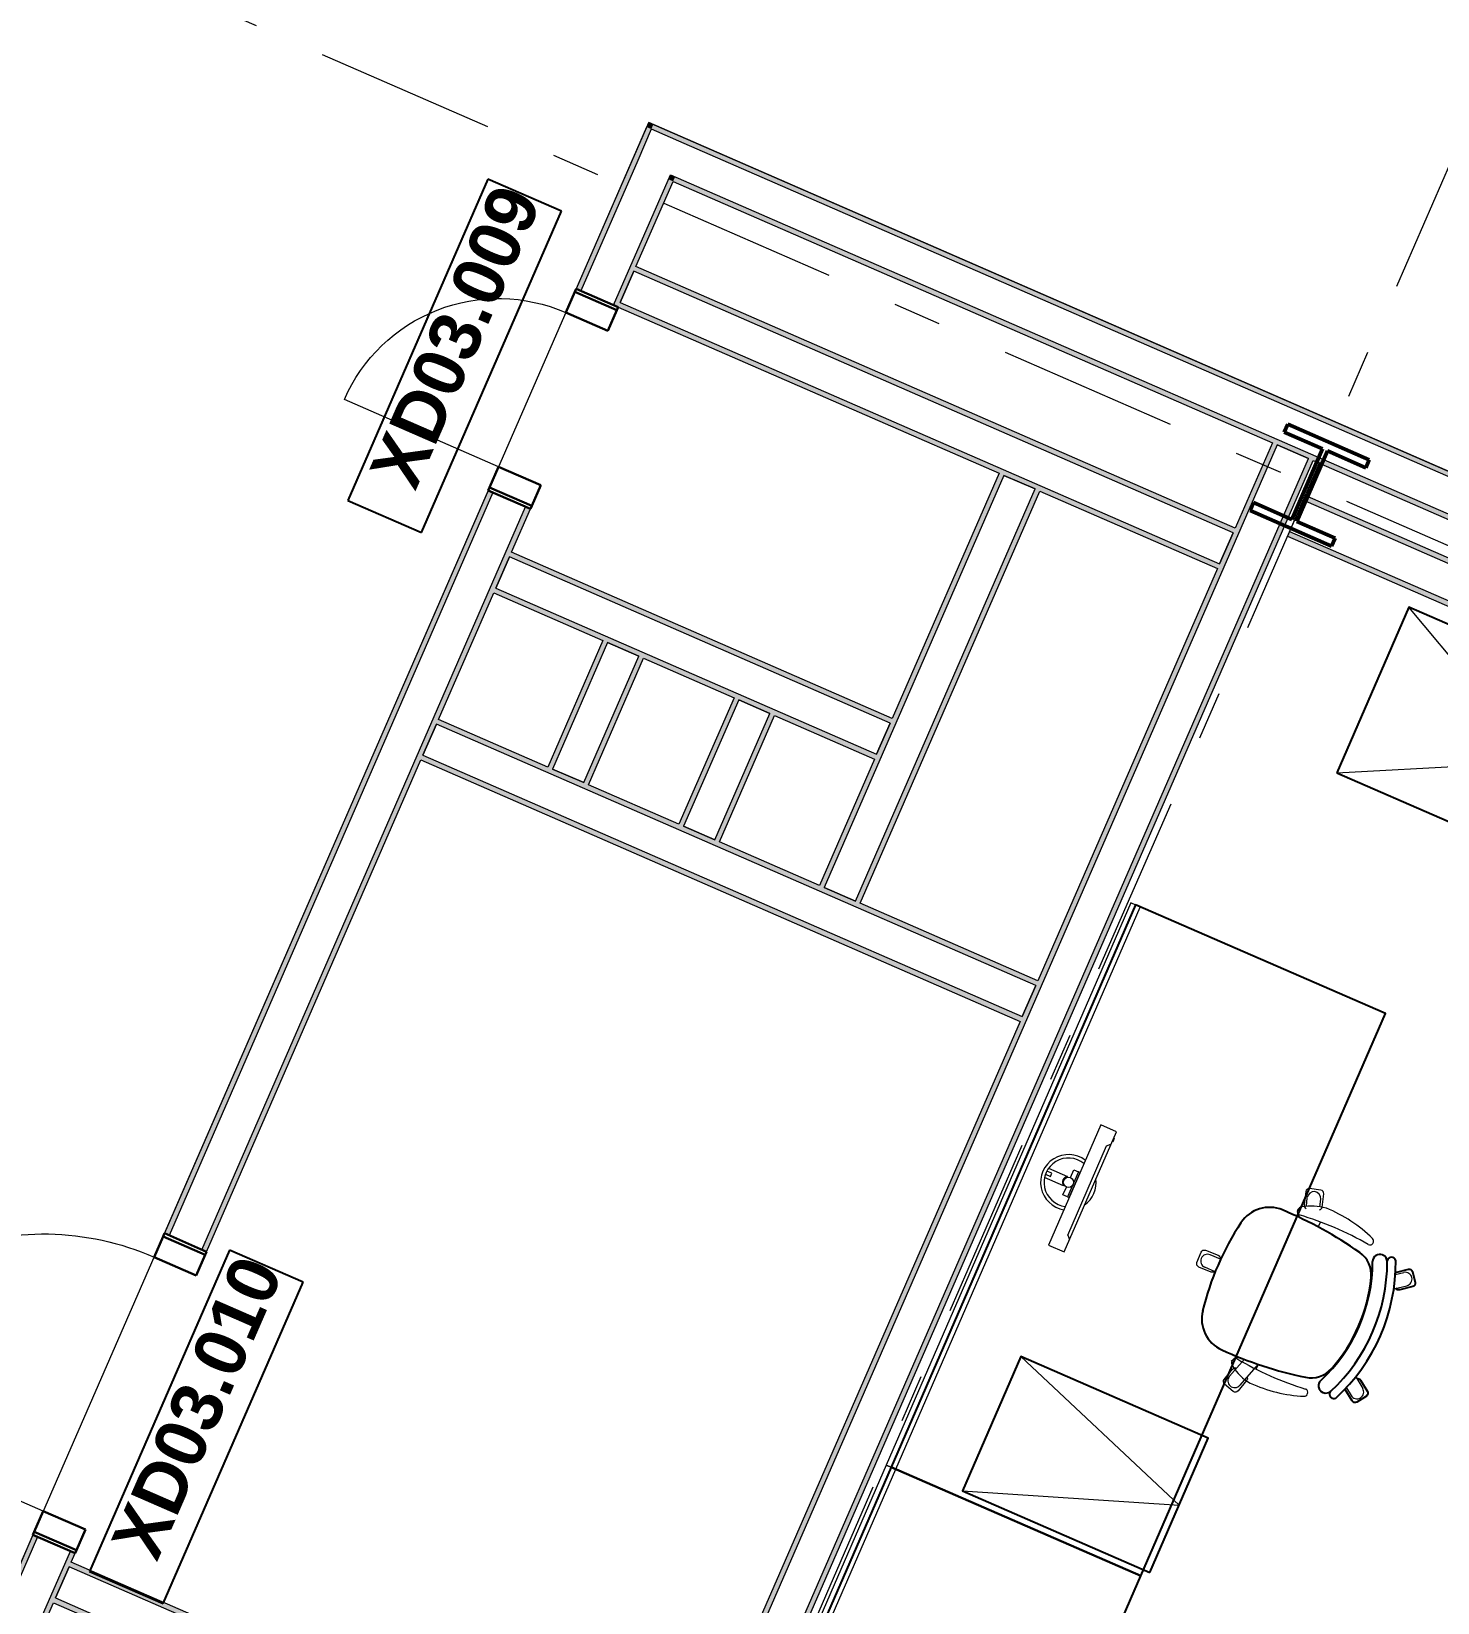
# Model space of a CAD drawing. Header units: millimetres. Extents: x -35034 to 431752, y -71616 to 25069.
# Drawn here: x 360858 to 364988, y -3542 to 1071 of the extents above; entities that cross this region are included whole.
import ezdxf
from ezdxf.enums import TextEntityAlignment as Align

# ---------------------------------------------------------------- set-up
doc = ezdxf.new("R2010")
doc.units = ezdxf.units.MM
doc.header["$MEASUREMENT"] = 0
doc.linetypes.add('Double Dashed', pattern=[1093.611073, 529.166651, -211.666656, 141.111112, -211.666656])
for name, color, linetype in [('A-05-M_Gross_Int_Circulation', 7, 'Continuous'), ('A-15-M_Column_Int', 7, 'Continuous'), ('A-15-MG_Structural_Grid', 7, 'Continuous'), ('A-25-M_Wall_Int', 7, 'Continuous'), ('ArchiCAD Door Markers', 7, 'Continuous'), ('ArchiCAD Doors', 7, 'Continuous')]:
    doc.layers.add(name, color=color, linetype=linetype)
for name, color, linetype, lineweight, true_color in [('A-05-M_Gross_Int_Circulation_Pen_No__74', 7, 'Continuous', 20, 0x606060), ('A-15-M_Column_Int_Pen_No__28', 7, 'Continuous', 50, 0x2a2a2a), ('A-15-MG_Structural_Grid_Pen_No__163', 7, 'Continuous', 0, 0x750077), ('A-25-M_Wall_Int_Pen_No__107', 7, 'Continuous', 15, 0xa6a6a6), ('A-35-M_FFE_Loose_SIEMENS P2_Pen_No__251', 7, 'Continuous', 13, 0xe8e8e8), ('ArchiCAD Doors_Pen_No__43', 7, 'Continuous', 30, 0x444444), ('ArchiCAD Doors_Pen_No__63', 7, 'Continuous', 20, 0x606060)]:
    doc.layers.add(name, color=color, linetype=linetype, lineweight=lineweight, true_color=true_color)
for name, color, linetype, lineweight in [('A-25-M_Wall_Int_Pen_No__1', 7, 'Continuous', 13), ('A-35-M_FFE_Loose_SIEMENS P2_Pen_No__5', 7, 'Continuous', 25), ('A-35-M_FFE_Loose_SIEMENS P2_Pen_No__9', 7, 'Continuous', 13), ('ArchiCAD Door Markers_Pen_No__1', 7, 'Continuous', 13), ('ArchiCAD Door Markers_Pen_No__5', 7, 'Continuous', 25), ('ArchiCAD Doors_Pen_No__1', 7, 'Continuous', 13), ('ArchiCAD Zone Stamps_Pen_No__9', 7, 'Continuous', 13)]:
    doc.layers.add(name, color=color, linetype=linetype, lineweight=lineweight)
doc.styles.add('GENERATED_STYLE_2', font='')
doc.styles.add('GENERATED_STYLE_3', font='')
doc.styles.add('GENERATED_STYLE_4', font='')
doc.styles.get('GENERATED_STYLE_2').set_extended_font_data('Arial', bold=True)
doc.styles.get('GENERATED_STYLE_3').set_extended_font_data('Arial')
doc.styles.get('GENERATED_STYLE_4').set_extended_font_data('Swis721 BT')

# ---------------------------------------------------------------- blocks, each defined once
blk = doc.blocks.new('Hub Circulation Third_INB 3250_58_1', base_point=(376934.2, -4184.6))
at = {"layer": 'A-05-M_Gross_Int_Circulation_Pen_No__74', "linetype": 'Continuous'}
for p, q in [((360288.8, -4659.3), (362671.1, 803.9)), ((362671.1, 803.9), (389414.6, -10857.6))]:
    blk.add_line(p, q, dxfattribs=at)
at = {"layer": 'ArchiCAD Zone Stamps_Pen_No__9'}
for tag, height, style, p in [('ROOM_NAME', 250, 'GENERATED_STYLE_2', (375787.3, -2488.1)), ('zoneNameLine2', 250, 'GENERATED_STYLE_2', (375598.8, -2920.2)), ('ROOM_NUMBER', 200, 'GENERATED_STYLE_3', (375410.4, -3340.9)), ('measuredAreaCode', 200, 'GENERATED_STYLE_3', (375253.4, -3701)), ('DUMMY_649', 200, 'GENERATED_STYLE_3', (375560.8, -3835.1)), ('DUMMY_650', 200, 'GENERATED_STYLE_3', (376190, -4109.4)), ('DUMMY_651', 133.3, 'GENERATED_STYLE_3', (376469.3, -4216))]:
    blk.add_attdef(tag, text='', height=height, rotation=336.4404, dxfattribs=dict(at, style=style)).set_placement(p, align=Align.TOP_LEFT)
blk = doc.blocks.new('Wall_199_1', base_point=(389414.6, -10857.6))
at = {"layer": 'A-25-M_Wall_Int_Pen_No__107', "linetype": 'Continuous'}
for points in [[(362671.1, 803.9), (362679.1, 784.7), (362684.8, 797.9)], [(362679.1, 784.7), (362679.4, 783.9), (370286.6, -2533.2), (370292.6, -2519.4), (362684.8, 797.9)], [(362734.9, 650), (362742.9, 630.8), (362748.9, 644.5), (362735.1, 650.5)], [(362742.9, 630.8), (370240.6, -2638.6), (370246.6, -2624.9), (362748.9, 644.5)]]:
    blk.add_hatch(color=256, dxfattribs=at).paths.add_polyline_path(points)
at = {"layer": 'A-25-M_Wall_Int_Pen_No__1', "linetype": 'Continuous'}
for p, q in [((362775.1, 742.2), (362679.4, 783.9)), ((370286.6, -2533.2), (362775.1, 742.2)), ((362735.1, 650.5), (362734.9, 650)), ((362735.1, 650.5), (370246.6, -2624.9))]:
    blk.add_line(p, q, dxfattribs=at)
at = {"layer": 'A-25-M_Wall_Int_Pen_No__1', "linetype": 'Continuous', "flags": 128}
for points in [[(370292.6, -2519.4), (362671.1, 803.9)], [(362742.9, 630.8), (364502.8, -136.6)], [(364516.6, -142.6), (364608.2, -182.6)], [(364622, -188.6), (370240.6, -2638.6)]]:
    blk.add_lwpolyline(points, dxfattribs=at)
blk = doc.blocks.new('Standard grid marker_3')
at = {"layer": 'A-15-MG_Structural_Grid_Pen_No__163', "linetype": 'Double Dashed'}
blk.add_line((1000, 0), (74254.8, 0), dxfattribs=at)
at = {"layer": 'A-15-MG_Structural_Grid_Pen_No__163', "style": 'GENERATED_STYLE_4'}
for tag, p in [('AC_MarkerText_1_0', (-500, 43.4)), ('AC_MarkerText_1_1', (75754.8, 43.4))]:
    blk.add_attdef(tag, text='', height=350, rotation=360, dxfattribs=at).set_placement(p, align=Align.MIDDLE_CENTER)
blk = doc.blocks.new('Wall_251_2', base_point=(360994.3, -8182.8))
at = {"layer": 'A-25-M_Wall_Int_Pen_No__107', "linetype": 'Continuous'}
for points in [[(364502.8, -136.6), (360994.3, -8182.8), (361008, -8188.8), (364516.6, -142.6)], [(361113.5, -8234.8), (364622, -188.6), (364608.2, -182.6), (361099.7, -8228.8)]]:
    blk.add_hatch(color=256, dxfattribs=at).paths.add_polyline_path(points)
at = {"layer": 'A-25-M_Wall_Int_Pen_No__1', "linetype": 'Continuous'}
for p, q in [((364516.6, -142.6), (361008, -8188.8)), ((361099.7, -8228.8), (364608.2, -182.6))]:
    blk.add_line(p, q, dxfattribs=at)
at = {"layer": 'A-25-M_Wall_Int_Pen_No__1', "linetype": 'Continuous', "flags": 128}
for points in [[(364502.8, -136.6), (364393.7, -386.9)], [(364608.2, -182.6), (364516.6, -142.6)], [(361113.5, -8234.8), (364622, -188.6)], [(364387.7, -400.6), (364347.7, -492.3)], [(364341.7, -506), (363814.1, -1716)], [(363808.1, -1729.8), (363768.2, -1821.4)], [(363762.2, -1835.2), (362735.3, -4190)]]:
    blk.add_lwpolyline(points, dxfattribs=at)
blk = doc.blocks.new('Wall_263_2', base_point=(362510, 434.5))
at = {"layer": 'A-25-M_Wall_Int_Pen_No__107', "linetype": 'Continuous'}
for points in [[(364393.7, -386.9), (362633.7, 380.6), (362627.8, 366.8), (364387.7, -400.6)], [(362581.8, 261.4), (364341.7, -506), (364347.7, -492.3), (362587.8, 275.1)]]:
    blk.add_hatch(color=256, dxfattribs=at).paths.add_polyline_path(points)
at = {"layer": 'A-25-M_Wall_Int_Pen_No__1', "linetype": 'Continuous'}
for p, q in [((364387.7, -400.6), (362627.8, 366.8)), ((362587.8, 275.1), (364347.7, -492.3))]:
    blk.add_line(p, q, dxfattribs=at)
at = {"layer": 'A-25-M_Wall_Int_Pen_No__1', "linetype": 'Continuous', "flags": 128}
for points in [[(364393.7, -386.9), (362633.7, 380.6)], [(362627.8, 366.8), (362587.8, 275.1)], [(362581.8, 261.4), (363700.1, -226.2)], [(363713.8, -232.2), (363805.5, -272.2)], [(363819.3, -278.2), (364341.7, -506)], [(364347.7, -492.3), (364387.7, -400.6)]]:
    blk.add_lwpolyline(points, dxfattribs=at)
blk = doc.blocks.new('Wall_264_2', base_point=(362144.3, -404.2))
at = {"layer": 'A-25-M_Wall_Int_Pen_No__107', "linetype": 'Continuous'}
for points in [[(363386.3, -945.8), (362268, -458.2), (362262, -471.9), (363380.3, -959.6)], [(362216.1, -577.3), (363334.4, -1065), (363340.4, -1051.2), (362222.1, -563.6)]]:
    blk.add_hatch(color=256, dxfattribs=at).paths.add_polyline_path(points)
at = {"layer": 'A-25-M_Wall_Int_Pen_No__1', "linetype": 'Continuous'}
for p, q in [((363380.3, -959.6), (362262, -471.9)), ((362222.1, -563.6), (363340.4, -1051.2))]:
    blk.add_line(p, q, dxfattribs=at)
at = {"layer": 'A-25-M_Wall_Int_Pen_No__1', "linetype": 'Continuous', "flags": 128}
for points in [[(363386.3, -945.8), (362268, -458.2)], [(362262, -471.9), (362222.1, -563.6)], [(362216.1, -577.3), (362536.9, -717.2)], [(362550.6, -723.2), (362642.3, -763.2)], [(362656, -769.2), (362921.9, -885.1)], [(362935.6, -891.1), (363027.3, -931.1)], [(363041, -937.1), (363334.4, -1065)], [(363340.4, -1051.2), (363380.3, -959.6)]]:
    blk.add_lwpolyline(points, dxfattribs=at)
blk = doc.blocks.new('Wall_265_2', base_point=(363172.5, -1436.2))
at = {"layer": 'A-25-M_Wall_Int_Pen_No__107', "linetype": 'Continuous'}
for points in [[(363700.1, -226.2), (363172.5, -1436.2), (363186.2, -1442.2), (363713.8, -232.2)], [(363291.6, -1488.2), (363819.3, -278.2), (363805.5, -272.2), (363277.9, -1482.2)]]:
    blk.add_hatch(color=256, dxfattribs=at).paths.add_polyline_path(points)
at = {"layer": 'A-25-M_Wall_Int_Pen_No__1', "linetype": 'Continuous'}
for p, q in [((363713.8, -232.2), (363186.2, -1442.2)), ((363277.9, -1482.2), (363805.5, -272.2))]:
    blk.add_line(p, q, dxfattribs=at)
at = {"layer": 'A-25-M_Wall_Int_Pen_No__1', "linetype": 'Continuous', "flags": 128}
for points in [[(363700.1, -226.2), (363386.3, -945.8)], [(363805.5, -272.2), (363713.8, -232.2)], [(363291.6, -1488.2), (363819.3, -278.2)], [(363380.3, -959.6), (363340.4, -1051.2)], [(363334.4, -1065), (363172.5, -1436.2)], [(363186.2, -1442.2), (363277.9, -1482.2)]]:
    blk.add_lwpolyline(points, dxfattribs=at)
blk = doc.blocks.new('Wall_266_2', base_point=(361930.4, -894.6))
at = {"layer": 'A-25-M_Wall_Int_Pen_No__107', "linetype": 'Continuous'}
for points in [[(363814.1, -1716), (362054.2, -948.6), (362048.2, -962.3), (363808.1, -1729.8)], [(362002.2, -1067.7), (363762.2, -1835.2), (363768.2, -1821.4), (362008.2, -1054)]]:
    blk.add_hatch(color=256, dxfattribs=at).paths.add_polyline_path(points)
at = {"layer": 'A-25-M_Wall_Int_Pen_No__1', "linetype": 'Continuous'}
for p, q in [((363808.1, -1729.8), (362048.2, -962.3)), ((362008.2, -1054), (363768.2, -1821.4))]:
    blk.add_line(p, q, dxfattribs=at)
at = {"layer": 'A-25-M_Wall_Int_Pen_No__1', "linetype": 'Continuous', "flags": 128}
for points in [[(362048.2, -962.3), (362008.2, -1054)], [(362375, -1088.5), (362054.2, -948.6)], [(362002.2, -1067.7), (363762.2, -1835.2)], [(362480.4, -1134.4), (362388.7, -1094.5)], [(362760, -1256.4), (362494.2, -1140.4)], [(362865.4, -1302.3), (362773.7, -1262.3)], [(363172.5, -1436.2), (362879.2, -1308.3)], [(363277.9, -1482.2), (363186.2, -1442.2)], [(363814.1, -1716), (363291.6, -1488.2)], [(363768.2, -1821.4), (363808.1, -1729.8)]]:
    blk.add_lwpolyline(points, dxfattribs=at)
blk = doc.blocks.new('Wall_267_2', base_point=(362375, -1088.5))
at = {"layer": 'A-25-M_Wall_Int_Pen_No__107', "linetype": 'Continuous'}
for points in [[(362536.9, -717.2), (362375, -1088.5), (362388.7, -1094.5), (362550.6, -723.2)], [(362494.2, -1140.4), (362656, -769.2), (362642.3, -763.2), (362480.4, -1134.4)]]:
    blk.add_hatch(color=256, dxfattribs=at).paths.add_polyline_path(points)
at = {"layer": 'A-25-M_Wall_Int_Pen_No__1', "linetype": 'Continuous'}
for p, q in [((362550.6, -723.2), (362388.7, -1094.5)), ((362480.4, -1134.4), (362642.3, -763.2))]:
    blk.add_line(p, q, dxfattribs=at)
at = {"layer": 'A-25-M_Wall_Int_Pen_No__1', "linetype": 'Continuous', "flags": 128}
for points in [[(362536.9, -717.2), (362375, -1088.5)], [(362642.3, -763.2), (362550.6, -723.2)], [(362494.2, -1140.4), (362656, -769.2)], [(362388.7, -1094.5), (362480.4, -1134.4)]]:
    blk.add_lwpolyline(points, dxfattribs=at)
blk = doc.blocks.new('Wall_268_2', base_point=(363093, -817.9))
at = {"layer": 'A-25-M_Wall_Int_Pen_No__107', "linetype": 'Continuous'}
for points in [[(362921.9, -885.1), (362760, -1256.4), (362773.7, -1262.3), (362935.6, -891.1)], [(362879.2, -1308.3), (363041, -937.1), (363027.3, -931.1), (362865.4, -1302.3)]]:
    blk.add_hatch(color=256, dxfattribs=at).paths.add_polyline_path(points)
at = {"layer": 'A-25-M_Wall_Int_Pen_No__1', "linetype": 'Continuous'}
for p, q in [((362935.6, -891.1), (362773.7, -1262.3)), ((362865.4, -1302.3), (363027.3, -931.1))]:
    blk.add_line(p, q, dxfattribs=at)
at = {"layer": 'A-25-M_Wall_Int_Pen_No__1', "linetype": 'Continuous', "flags": 128}
for points in [[(362921.9, -885.1), (362760, -1256.4)], [(363027.3, -931.1), (362935.6, -891.1)], [(362879.2, -1308.3), (363041, -937.1)], [(362773.7, -1262.3), (362865.4, -1302.3)]]:
    blk.add_lwpolyline(points, dxfattribs=at)
blk = doc.blocks.new('Wall_269_2', base_point=(360851.6, -3368.7))
at = {"layer": 'A-25-M_Wall_Int_Pen_No__107', "linetype": 'Continuous'}
for points in [[(362735.3, -4190), (360975.4, -3422.6), (360969.4, -3436.4), (362729.3, -4203.8)], [(360923.4, -3541.8), (362683.4, -4309.2), (362689.4, -4295.5), (360929.4, -3528)]]:
    blk.add_hatch(color=256, dxfattribs=at).paths.add_polyline_path(points)
at = {"layer": 'A-25-M_Wall_Int_Pen_No__1', "linetype": 'Continuous'}
for p, q in [((362729.3, -4203.8), (360969.4, -3436.4)), ((360929.4, -3528), (362689.4, -4295.5))]:
    blk.add_line(p, q, dxfattribs=at)
at = {"layer": 'A-25-M_Wall_Int_Pen_No__1', "linetype": 'Continuous', "flags": 128}
for points in [[(360969.4, -3436.4), (360929.4, -3528)], [(362735.3, -4190), (360975.4, -3422.6)], [(360923.4, -3541.8), (362683.4, -4309.2)], [(362689.4, -4295.5), (362729.3, -4203.8)]]:
    blk.add_lwpolyline(points, dxfattribs=at)
blk = doc.blocks.new('Door 19_5')
at = {"layer": 'ArchiCAD Doors_Pen_No__1', "linetype": 'Continuous'}
for p, q in [((-455.3, -15), (-455.3, 0)), ((455.3, -15), (455.3, 0)), ((-455.3, -120), (-455.3, -15)), ((455.3, -120), (455.3, -15)), ((-455.3, -135), (-455.3, -120)), ((455.3, -135), (455.3, -120))]:
    blk.add_line(p, q, dxfattribs=at)
at = {"layer": 'ArchiCAD Doors_Pen_No__43', "linetype": 'Continuous'}
for p, q in [((-445.3, 0), (-455.3, 0)), ((-455.3, 0), (-455.3, -135)), ((-379.3, 0), (-445.3, 0)), ((-445.3, 0), (-445.3, -135)), ((-379.3, -135), (-379.3, 0)), ((445.3, 0), (379.3, 0)), ((379.3, 0), (379.3, -135)), ((445.3, 0), (455.3, 0)), ((445.3, -135), (445.3, 0)), ((455.3, 0), (455.3, -135)), ((-445.3, -135), (-455.3, -135)), ((-445.3, -135), (-379.3, -135)), ((379.3, -135), (445.3, -135)), ((445.3, -135), (455.3, -135))]:
    blk.add_line(p, q, dxfattribs=at)
at = {"layer": 'ArchiCAD Doors_Pen_No__63', "linetype": 'Continuous'}
blk.add_line((379.3, 0), (379.3, 758.5), dxfattribs=at)
blk.add_arc((379.3, 0), 758.5, 90, 180, dxfattribs=at)
blk = doc.blocks.new('Door Stamp 17_6')
at = {"layer": 'ArchiCAD Door Markers_Pen_No__5', "linetype": 'Continuous'}
for p, q in [((509, -195), (-509, -195)), ((-509, -195), (-509, -430.7)), ((509, -430.7), (509, -195)), ((-509, -430.7), (509, -430.7)), ((-509, -430.7), (509, -430.7))]:
    blk.add_line(p, q, dxfattribs=at)
at = {"layer": 'ArchiCAD Door Markers_Pen_No__1', "style": 'GENERATED_STYLE_2'}
blk.add_attdef('AC_WIDO_ID', text='', height=150, dxfattribs=at).set_placement((-451.8, -381.8), align=Align.BOTTOM_LEFT)
blk = doc.blocks.new('Door 19_6')
at = {"layer": 'ArchiCAD Doors_Pen_No__1', "linetype": 'Continuous'}
for p, q in [((-483, 0), (-483, -15)), ((483, 0), (483, -15)), ((-483, -15), (-483, -120)), ((483, -15), (483, -120)), ((-483, -120), (-483, -135)), ((483, -120), (483, -135))]:
    blk.add_line(p, q, dxfattribs=at)
at = {"layer": 'ArchiCAD Doors_Pen_No__43', "linetype": 'Continuous'}
for p, q in [((-473, 0), (-483, 0)), ((-483, 0), (-483, -135)), ((-407, 0), (-473, 0)), ((-473, 0), (-473, -135)), ((-407, -135), (-407, 0)), ((473, 0), (407, 0)), ((407, 0), (407, -135)), ((473, 0), (483, 0)), ((473, -135), (473, 0)), ((483, 0), (483, -135)), ((-473, -135), (-483, -135)), ((-473, -135), (-407, -135)), ((407, -135), (473, -135)), ((473, -135), (483, -135))]:
    blk.add_line(p, q, dxfattribs=at)
at = {"layer": 'ArchiCAD Doors_Pen_No__63', "linetype": 'Continuous'}
blk.add_line((407, 0), (407, 814), dxfattribs=at)
blk.add_arc((407, 0), 814, 90, 180, dxfattribs=at)
blk = doc.blocks.new('Door Stamp 17_7')
at = {"layer": 'ArchiCAD Door Markers_Pen_No__5', "linetype": 'Continuous'}
for p, q in [((514.6, -195), (-514.6, -195)), ((-514.6, -195), (-514.6, -430.7)), ((514.6, -430.7), (514.6, -195)), ((-514.6, -430.7), (514.6, -430.7)), ((-514.6, -430.7), (514.6, -430.7))]:
    blk.add_line(p, q, dxfattribs=at)
at = {"layer": 'ArchiCAD Door Markers_Pen_No__1', "style": 'GENERATED_STYLE_2'}
blk.add_attdef('AC_WIDO_ID', text='', height=150, dxfattribs=at).set_placement((-457.5, -381.8), align=Align.BOTTOM_LEFT)
blk = doc.blocks.new('Door 19_7')
at = {"layer": 'ArchiCAD Doors_Pen_No__1', "linetype": 'Continuous'}
for p, q in [((-323, 0), (-323, -15)), ((323, 0), (323, -15)), ((-323, -15), (-323, -120)), ((323, -15), (323, -120)), ((-323, -120), (-323, -135)), ((323, -120), (323, -135))]:
    blk.add_line(p, q, dxfattribs=at)
at = {"layer": 'ArchiCAD Doors_Pen_No__43', "linetype": 'Continuous'}
for p, q in [((-313, 0), (-323, 0)), ((-323, 0), (-323, -135)), ((-247, 0), (-313, 0)), ((-313, 0), (-313, -135)), ((-247, -135), (-247, 0)), ((313, 0), (247, 0)), ((247, 0), (247, -135)), ((313, 0), (323, 0)), ((313, -135), (313, 0)), ((323, 0), (323, -135)), ((-313, -135), (-323, -135)), ((-313, -135), (-247, -135)), ((247, -135), (313, -135)), ((313, -135), (323, -135))]:
    blk.add_line(p, q, dxfattribs=at)
at = {"layer": 'ArchiCAD Doors_Pen_No__63', "linetype": 'Continuous'}
blk.add_line((247, 0), (247, 494), dxfattribs=at)
blk.add_arc((247, 0), 494, 90, 180, dxfattribs=at)
blk = doc.blocks.new('Door Stamp 17_8')
at = {"layer": 'ArchiCAD Door Markers_Pen_No__5', "linetype": 'Continuous'}
for p, q in [((514.6, 366.1), (-514.6, 366.1)), ((-514.6, 366.1), (-514.6, 130.4)), ((514.6, 130.4), (514.6, 366.1)), ((-514.6, 130.4), (514.6, 130.4)), ((-514.6, 130.4), (514.6, 130.4))]:
    blk.add_line(p, q, dxfattribs=at)
at = {"layer": 'ArchiCAD Door Markers_Pen_No__1', "style": 'GENERATED_STYLE_2'}
blk.add_attdef('AC_WIDO_ID', text='', height=150, dxfattribs=at).set_placement((-457.5, 179.2), align=Align.BOTTOM_LEFT)
blk = doc.blocks.new('Wall_279_2', base_point=(360288.8, -4659.3))
at = {"layer": 'A-25-M_Wall_Int_Pen_No__107', "linetype": 'Continuous'}
for points in [[(362458, 315.4), (362471.8, 309.4), (362678.8, 784.2), (362665.1, 790.2)], [(362671.1, 803.9), (362665.1, 790.2), (362678.8, 784.2), (362679.1, 784.7)], [(362679.4, 783.9), (362679.1, 784.7), (362678.8, 784.2)], [(362729.1, 636.8), (362742.9, 630.8), (362734.9, 650)], [(362568, 267.4), (362581.8, 261.4), (362742.9, 630.8), (362729.1, 636.8)], [(361248.9, -2457.5), (361262.7, -2463.5), (362213.6, -282.8), (362199.8, -276.8)], [(361358.9, -2505.5), (361372.7, -2511.5), (362323.6, -330.8), (362309.8, -324.8)], [(360862.8, -3343), (360757.7, -3584.1), (360771.4, -3590.1), (360876.6, -3349)], [(360867.7, -3632), (360881.4, -3638), (360986.6, -3396.9), (360972.8, -3391)], [(360393.8, -4418.7), (360288.8, -4659.3), (360302.6, -4665.3), (360407.5, -4424.7)], [(360352.9, -4812.7), (360366.6, -4818.7), (360517.5, -4472.7), (360503.8, -4466.7)], [(360302.6, -4665.3), (360288.8, -4659.3), (360296.8, -4678.5)], [(360352.3, -4812.4), (360352.7, -4813.2), (360352.9, -4812.7)], [(360352.9, -4812.7), (360352.7, -4813.2), (360360.6, -4832.4), (360366.6, -4818.7)]]:
    blk.add_hatch(color=256, dxfattribs=at).paths.add_polyline_path(points)
at = {"layer": 'A-25-M_Wall_Int_Pen_No__1', "linetype": 'Continuous'}
for p, q in [((362678.8, 784.2), (362638.9, 692.5)), ((362679.4, 783.9), (362678.8, 784.2)), ((362638.9, 692.5), (362471.8, 309.4)), ((362568, 267.4), (362734.9, 650)), ((362458, 315.4), (362471.8, 309.4)), ((362471.8, 309.4), (362568, 267.4)), ((362568, 267.4), (362581.8, 261.4)), ((362213.6, -282.8), (361262.7, -2463.5)), ((362199.8, -276.8), (362213.6, -282.8)), ((362213.6, -282.8), (362309.8, -324.8)), ((361358.9, -2505.5), (362309.8, -324.8)), ((362309.8, -324.8), (362323.6, -330.8)), ((361248.9, -2457.5), (361262.7, -2463.5)), ((361262.7, -2463.5), (361358.9, -2505.5)), ((361358.9, -2505.5), (361372.7, -2511.5)), ((360876.6, -3349), (360771.4, -3590.1)), ((360862.8, -3343), (360876.6, -3349)), ((360876.6, -3349), (360972.8, -3391)), ((360867.7, -3632), (360972.8, -3391)), ((360972.8, -3391), (360986.6, -3396.9)), ((360757.7, -3584.1), (360771.4, -3590.1)), ((360771.4, -3590.1), (360867.7, -3632)), ((360867.7, -3632), (360881.4, -3638)), ((360407.5, -4424.7), (360296.8, -4678.5)), ((360393.8, -4418.7), (360407.5, -4424.7)), ((360407.5, -4424.7), (360503.8, -4466.7)), ((360392.8, -4721), (360503.8, -4466.7)), ((360503.8, -4466.7), (360517.5, -4472.7)), ((360352.9, -4812.7), (360392.8, -4721)), ((360352.9, -4812.7), (360352.3, -4812.4))]:
    blk.add_line(p, q, dxfattribs=at)
at = {"layer": 'A-25-M_Wall_Int_Pen_No__1', "linetype": 'Continuous', "flags": 128}
for points in [[(362665.1, 790.2), (362458, 315.4)], [(362671.1, 803.9), (362665.1, 790.2)], [(362633.7, 380.6), (362742.9, 630.8)], [(362587.8, 275.1), (362627.8, 366.8)], [(362199.8, -276.8), (361248.9, -2457.5)], [(362268, -458.2), (362323.6, -330.8)], [(362222.1, -563.6), (362262, -471.9)], [(362054.2, -948.6), (362216.1, -577.3)], [(362008.2, -1054), (362048.2, -962.3)], [(361372.7, -2511.5), (362002.2, -1067.7)], [(360862.8, -3343), (360757.7, -3584.1)], [(360975.4, -3422.6), (360986.6, -3396.9)], [(360929.4, -3528), (360969.4, -3436.4)], [(360881.4, -3638), (360923.4, -3541.8)], [(360393.8, -4418.7), (360288.8, -4659.3)], [(360366.6, -4818.7), (360517.5, -4472.7)], [(360360.6, -4832.4), (360366.6, -4818.7)]]:
    blk.add_lwpolyline(points, dxfattribs=at)
at = {"layer": 'ArchiCAD Door Markers'}
ref = blk.add_blockref('Door Stamp 17_8', (362328.9, 19.3), dxfattribs=dict(at, rotation=66.44039320499525))
ref.add_attrib('AC_WIDO_ID', 'XD03.009', dxfattribs={"layer": 'ArchiCAD Door Markers_Pen_No__1', "color": 7, "height": 150, "rotation": 66.4404, "style": 'GENERATED_STYLE_2'}).set_placement((362026.5, -299.1), align=Align.BOTTOM_LEFT)
ref = blk.add_blockref('Door Stamp 17_7', (361055.9, -2900.2), dxfattribs=dict(at, rotation=66.44039320499525))
ref.add_attrib('AC_WIDO_ID', 'XD03.010', dxfattribs={"layer": 'ArchiCAD Door Markers_Pen_No__1', "color": 7, "height": 150, "rotation": 66.4404, "style": 'GENERATED_STYLE_2'}).set_placement((361267.8, -3442.8), align=Align.BOTTOM_LEFT)
ref = blk.add_blockref('Door Stamp 17_6', (360575.7, -4001.4), dxfattribs=dict(at, rotation=66.44039320499525))
ref.add_attrib('AC_WIDO_ID', 'XD03.011', dxfattribs={"layer": 'ArchiCAD Door Markers_Pen_No__1', "color": 7, "height": 150, "rotation": 66.4404, "style": 'GENERATED_STYLE_2'}).set_placement((360789.9, -4538.8), align=Align.BOTTOM_LEFT)
at = {"layer": 'ArchiCAD Doors', "color": 251, "linetype": 'Continuous', "lineweight": 20, "true_color": 0x606060, "xscale": -1, "zscale": 1000}
for name, p, rotation in [('Door 19_7', (362328.9, 19.3), 66.44039320499525), ('Door 19_6', (361055.9, -2900.2), 66.44039320499525), ('Door 19_5', (360699.5, -4055.3), 246.4403932049952)]:
    blk.add_blockref(name, p, dxfattribs=dict(at, rotation=rotation))
blk = doc.blocks.new('Wall_329_2', base_point=(364546.9, -410.6))
at = {"layer": 'A-25-M_Wall_Int_Pen_No__107', "linetype": 'Continuous'}
for points in [[(370199.3, -2733.5), (364598.9, -291.4), (364592.9, -305.2), (370193.3, -2747.2)], [(364546.9, -410.6), (370147.3, -2852.6), (370153.3, -2838.9), (364552.9, -396.8)]]:
    blk.add_hatch(color=256, dxfattribs=at).paths.add_polyline_path(points)
at = {"layer": 'A-25-M_Wall_Int_Pen_No__1', "linetype": 'Continuous'}
for p, q in [((370193.3, -2747.2), (364592.9, -305.2)), ((364552.9, -396.8), (370153.3, -2838.9))]:
    blk.add_line(p, q, dxfattribs=at)
at = {"layer": 'A-25-M_Wall_Int_Pen_No__1', "linetype": 'Continuous', "flags": 128}
for points in [[(364598.9, -291.4), (364546.9, -410.6)], [(370199.3, -2733.5), (364598.9, -291.4)], [(364546.9, -410.6), (370147.3, -2852.6)]]:
    blk.add_lwpolyline(points, dxfattribs=at)
blk = doc.blocks.new('Universal Columns Column 19')
at = {"layer": 'A-15-M_Column_Int', "linetype": 'Continuous', "lineweight": 0, "true_color": 0xffffff}
h = blk.add_hatch(dxfattribs=at)
h.set_pattern_fill('613_01__a5_STUCCO_0003', style=0, pattern_type=2)
h.set_pattern_definition([(286.3, (0, 0), (-3213820, 11866500), [3000, -14992680]), (309.93, (992000, -2522800), (-1760680, 765780), [4670, -4288600]), (111.49, (-168200, -712500), (765800, 1760700), [7100, -2708200]), (111.49, (-238700, -1062700), (765800, 1760700), [7100, -2708200]), (111.49, (-566500, -1578300), (765800, 1760700), [7100, -2708200]), (111.49, (-655700, -1708100), (765800, 1760700), [7100, -2708200]), (111.494, (-465300, -1834400), (765800, 1760700), [7100, -2708200]), (111.494, (-104200, -1931700), (765800, 1760700), [7100, -2708200]), (111.494, (257800, -2002000), (765800, 1760700), [7100, -2708200]), (183.06, (-194600, -886000), (2526450, 994900), [11200, -4282100]), (183.06, (-349700, -1079650), (2526450, 994900), [11200, -4282100]), (183.06, (116350, -2076500), (2526450, 994900), [11200, -4282100]), (111.49, (-350400, -1231700), (765800, 1760700), [7100, -2708200]), (111.49, (-502900, -1720200), (765800, 1760700), [7100, -2708200]), (111.494, (-274000, -1895900), (765800, 1760700), [7100, -2708200]), (111.494, (322000, -2155100), (765800, 1760700), [7100, -2708200]), (48.06, (-367140, -1412600), (765780, 1760680), [10500, -6061050]), (48.06, (-236400, -1671930), (765780, 1760680), [10520, -6061050]), (48.06, (-93300, -549600), (765800, 1760700), [10500, -6061050]), (48.06, (189050, -378800), (765800, 1760700), [10500, -6061050]), (48.06, (50600, -207200), (765800, 1760700), [10500, -6061050]), (48.06, (563700, -450600), (765800, 1760700), [10500, -6061050]), (48.06, (904800, -517960), (765780, 1760680), [10500, -6061050]), (48.06, (1265960, -877540), (765780, 1760680), [10500, -6061050]), (48.06, (1482600, -916100), (765780, 1760680), [10520, -6061050]), (48.06, (1273060, -1199550), (765780, 1760680), [10520, -6061050]), (48.06, (1211900, -1491860), (765780, 1760680), [10520, -6061050]), (48.06, (943500, -1689000), (765780, 1760680), [10520, -6061050]), (48.06, (1016600, -1999200), (765780, 1760680), [10520, -6061050]), (48.06, (801000, -2133260), (765780, 1760680), [10520, -6061050]), (48.06, (807600, -2293060), (765780, 1760680), [10520, -6061050]), (48.06, (630500, -2291960), (765780, 1760680), [10520, -6061050]), (48.06, (151700, -1607900), (765780, 1760680), [10520, -6061050]), (48.06, (70000, -1177460), (765780, 1760680), [10500, -6061050]), (48.06, (631750, -935800), (765780, 1760680), [10500, -6061050]), (48.06, (986700, -1181300), (765780, 1760680), [10500, -6061050]), (48.06, (850600, -1436000), (765780, 1760680), [10520, -6061050]), (48.06, (409300, -1365550), (765780, 1760680), [10500, -6061050]), (48.06, (488700, -1638000), (765780, 1760680), [10520, -6061050]), (48.06, (565600, -1787900), (765780, 1760680), [10520, -6061050]), (48.06, (297900, -886800), (765780, 1760680), [10500, -6061050]), (48.06, (277700, -629950), (765800, 1760700), [10500, -6061050]), (111.494, (551400, -2107800), (765800, 1760700), [7100, -2708200]), (111.494, (998900, -2140500), (765800, 1760700), [7100, -2708200]), (111.49, (707000, -1598400), (765800, 1760700), [7100, -2708200]), (111.494, (1193500, -1658100), (765800, 1760700), [7100, -2708200]), (111.49, (691100, -1191600), (765800, 1760700), [7100, -2708200]), (111.49, (1263300, -1334100), (765800, 1760700), [7100, -2708200]), (111.49, (979600, -866500), (765800, 1760700), [7100, -2708200]), (111.49, (1307600, -730700), (765800, 1760700), [7100, -2708200]), (111.49, (640400, -526600), (765800, 1760700), [7100, -2708200]), (111.49, (694500, -717200), (765800, 1760700), [7100, -2708200]), (111.49, (314700, -283700), (765800, 1760700), [7100, -2708200]), (111.49, (167600, -528500), (765800, 1760700), [7100, -2708200]), (111.49, (12400, -430600), (765800, 1760700), [7100, -2708200]), (111.49, (67100, -748000), (765800, 1760700), [7100, -2708200]), (111.49, (344000, -1091200), (765800, 1760700), [7100, -2708200]), (111.49, (29600, -939300), (765800, 1760700), [7100, -2708200]), (111.49, (438400, -757700), (765800, 1760700), [7100, -2708200]), (111.49, (-42600, -1373600), (765800, 1760700), [7100, -2708200]), (169.023, (65740, -1702860), (-7808487, 1302433), [10530, -17691000]), (169.023, (1133700, -1883880), (-7808487, 1302433), [10530, -17691000]), (169.023, (1445740, -1224800), (-7808487, 1302433), [10530, -17691000]), (169.023, (1047320, -1405880), (-7808487, 1302433), [10530, -17691000]), (169.023, (180300, -1357830), (-7808487, 1302433), [10530, -17691000]), (169.023, (-432670, -1577200), (-7808487, 1302433), [10530, -17691000]), (169.023, (223600, -966600), (-7808487, 1302433), [10530, -17691000]), (169.023, (1136430, -1014340), (-7808487, 1302433), [10530, -17691000]), (169.023, (1524220, -1021000), (-7808487, 1302433), [10530, -17691000]), (169.023, (1135220, -608810), (-7808487, 1302433), [10530, -17691000]), (169.023, (893470, -721350), (-7808487, 1302433), [10530, -17691000]), (169.023, (840820, -1017380), (-7808487, 1302433), [10530, -17691000]), (169.023, (46180, -1841170), (-7808487, 1302433), [10530, -17691000]), (169.023, (407640, -1861700), (-7808487, 1302433), [10530, -17691000]), (169.023, (845750, -1951000), (-7808487, 1302433), [10530, -17691000]), (48.06, (1350950, -1429200), (765780, 1760680), [10520, -6061050]), (48.06, (1140700, -2005970), (765780, 1760680), [10520, -6061050]), (48.06, (978100, -2309850), (765780, 1760680), [10520, -6061050]), (48.06, (198750, -158600), (765800, 1760700), [10500, -6061050]), (48.06, (458460, -261400), (765800, 1760700), [10500, -6061050]), (48.06, (772750, -448730), (765780, 1760680), [10500, -6061050]), (48.06, (1481360, -686060), (765780, 1760680), [10520, -6061050]), (48.06, (1667650, -817700), (765780, 1760680), [10520, -6061050]), (48.06, (1651400, -901750), (765780, 1760680), [10520, -6061050])])
h.paths.add_polyline_path([(-130.65, -138.15), (130.65, -138.15), (130.65, -112.85), (7.65, -112.85), (7.65, 112.85), (130.65, 112.85), (130.65, 138.15), (-130.65, 138.15), (-130.65, 112.85), (-7.65, 112.85), (-7.65, -112.85), (-130.65, -112.85)])
at = {"layer": 'A-15-M_Column_Int_Pen_No__28', "linetype": 'Continuous'}
for p, q in [((130.65, 138.15), (-130.65, 138.15)), ((-130.65, 138.15), (-130.65, 112.85)), ((-130.65, 112.85), (-7.65, 112.85)), ((-7.65, 112.85), (-7.65, -112.85)), ((7.65, -112.85), (7.65, 112.85)), ((7.65, 112.85), (130.65, 112.85)), ((130.65, 112.85), (130.65, 138.15)), ((-7.65, -112.85), (-130.65, -112.85)), ((-130.65, -112.85), (-130.65, -138.15)), ((-130.65, -138.15), (130.65, -138.15)), ((130.65, -112.85), (7.65, -112.85)), ((130.65, -138.15), (130.65, -112.85))]:
    blk.add_line(p, q, dxfattribs=at)
blk = doc.blocks.new('Standard grid marker')
at = {"layer": 'A-15-MG_Structural_Grid_Pen_No__163', "linetype": 'Double Dashed'}
blk.add_line((1000, 0), (29726, 0), dxfattribs=at)
at = {"layer": 'A-15-MG_Structural_Grid_Pen_No__163', "style": 'GENERATED_STYLE_4'}
for tag, p in [('AC_MarkerText_1_0', (-500, 41.2)), ('AC_MarkerText_1_1', (31226, 41.2))]:
    blk.add_attdef(tag, text='', height=350, rotation=90, dxfattribs=at).set_placement(p, align=Align.MIDDLE_CENTER)

msp = doc.modelspace()

# ---------------------------------------------------------------- linework, layer by layer
at = {"layer": 'A-35-M_FFE_Loose_SIEMENS P2_Pen_No__251', "linetype": 'Continuous'}
for p, q in [((363901.7, -2462.4), (364015.4, -2201)), ((364015.4, -2201), (364028.6, -2195.8)), ((363901.7, -2462.4), (363906.9, -2475.5))]:
    msp.add_line(p, q, dxfattribs=at)
at = {"layer": 'A-35-M_FFE_Loose_SIEMENS P2_Pen_No__251', "linetype": 'Continuous', "flags": 128}
for points in [[(363891, -2512.2), (364044.5, -2159.2), (363998.7, -2139.2), (363845.1, -2492.3)], [(364034.9, -2187.7), (364038.8, -2178.5), (364036.6, -2177.5), (364032.6, -2186.7)], [(363905.9, -2352.4), (363937.9, -2279.1), (363933.3, -2277.1), (363901.4, -2350.4)]]:
    msp.add_lwpolyline(points, close=True, dxfattribs=at)
msp.add_lwpolyline([(363845.3, -2266.1), (363901.3, -2290.4, 0.565741), (363889.3, -2317.9), (363833.4, -2293.6)], format="xyb", dxfattribs=at)
for points in [[(363836, -2283.9), (363850.7, -2290.2), (363854.7, -2281.1), (363840, -2274.7)], [(363909.5, -2294), (363919.5, -2271.1), (363933.3, -2277.1), (363901.4, -2350.4), (363887.6, -2344.5), (363897.6, -2321.5)]]:
    msp.add_lwpolyline(points, dxfattribs=at)
at = {"layer": 'A-35-M_FFE_Loose_SIEMENS P2_Pen_No__251', "linetype": 'Continuous'}
msp.add_circle((363903.6, -2307.8), 15, dxfattribs=at)
for radius, start, end in [(81.6, 52.31, 260.6783), (71.6, 50.2786, 262.7098), (81.6, 305.5463, 7.442)]:
    msp.add_arc((363903.6, -2307.8), radius, start, end, dxfattribs=at)
at = {"layer": 'A-35-M_FFE_Loose_SIEMENS P2_Pen_No__5', "linetype": 'Continuous'}
for p, q in [((364577.1, -2388.4), (364576.2, -2390.4)), ((364827.1, -2521.3), (364826.1, -2520.9)), ((364383.9, -2832.5), (364384.8, -2830.6))]:
    msp.add_line(p, q, dxfattribs=at)
at = {"layer": 'A-35-M_FFE_Loose_SIEMENS P2_Pen_No__5', "linetype": 'Continuous', "flags": 128}
for points in [[(364691.6, -1105.4), (365663.6, -1528.2), (365875, -1042.1), (364903, -619.4)], [(364116.4, -3463.2), (364834.3, -1812.5), (364100.7, -1493.5), (363382.8, -3144.1)], [(364142.7, -3452.8), (364314.2, -3058.5), (363764, -2819.2), (363592.5, -3213.5)], [(363398.5, -5113.8), (364116.4, -3463.2), (363382.8, -3144.1), (362664.8, -4794.7)]]:
    msp.add_lwpolyline(points, close=True, dxfattribs=at)
for points in [[(364532.4, -2388.9, 0.360038), (364410.4, -2426.2)], [(364863.9, -2572), (364902, -2562.5, -0.414214), (364914.1, -2569.8), (364922, -2601.9, -0.414214), (364914.8, -2614), (364876.6, -2623.5, -0.339096), (364865.5, -2618.6)], [(364750.4, -2883.6, -0.312027), (364760.9, -2888.1), (364781.7, -2921.4, -0.414214), (364778.5, -2935.2), (364750.4, -2952.7, -0.414214), (364736.7, -2949.5), (364715.9, -2916.2, -0.021405), (364715.5, -2915.4)]]:
    msp.add_lwpolyline(points, format="xyb", dxfattribs=at)
at = {"layer": 'A-35-M_FFE_Loose_SIEMENS P2_Pen_No__5', "linetype": 'Continuous'}
for centre, radius, start, end in [((364074.3, -3488), 1190.7, 54.9005, 67.3762), ((365096.4, -2878.4), 821.7, 146.6108, 166.3776), ((364713, -2579.3), 80, 354.5612, 54.9005), ((364817.7, -2540.1), 21, 66.4942, 180.2369), ((364817.8, -2541.2), 21.9, 359.5228, 64.9002), ((364852.2, -2540.8), 12.9, 13.4743, 167.4595), ((364323.5, -2542.2), 473.2, 312.7478, 0.2405), ((364322.7, -2541.8), 517.1, 312.8415, 0.1468), ((364323.5, -2542.2), 541.3, 312.5111, 0.4772), ((364323.5, -2542.2), 471.3, 318.4271, 354.5612), ((364395.1, -2708.4), 100, 166.3776, 245.6121), ((364845.4, -1715.1), 1190.7, 245.6121, 258.0878), ((364616.2, -2801.8), 80, 258.0878, 318.4271), ((364659, -2905.1), 21, 132.7514, 246.4942), ((364660, -2905.5), 21, 246.4942, 312.8023), ((364682.9, -2929.9), 12.9, 145.5288, 299.5141)]:
    msp.add_arc(centre, radius, start, end, dxfattribs=at)
at = {"layer": 'A-35-M_FFE_Loose_SIEMENS P2_Pen_No__9', "linetype": 'Continuous'}
for p, q in [((365663.6, -1528.2), (364903, -619.4)), ((364691.6, -1105.4), (365875, -1042.1)), ((364602.3, -2377.9), (364604.9, -2352.8)), ((364642.4, -2379.5), (364644.7, -2356.8)), ((364581.4, -2403.6), (364578.8, -2409.5)), ((364643.4, -2424.1), (364637, -2438.7)), ((364798.4, -2485.6), (364799.1, -2483.9)), ((364350.6, -2533.7), (364320, -2520.6)), ((364334.7, -2570.4), (364304.3, -2557.3)), ((364863.5, -2578.1), (364888.3, -2572.4)), ((364859.1, -2620.1), (364897.1, -2611.5)), ((364228.4, -3255.6), (363764, -2819.2)), ((364420.5, -2827.3), (364376.8, -2877.1)), ((364398, -2825.4), (364400.5, -2819.5)), ((364460.9, -2841.9), (364406.9, -2903.5)), ((364455.2, -2856.7), (364461.5, -2842.1)), ((364747.5, -2878.6), (364767.9, -2912.8)), ((364605.9, -2928.1), (364605.2, -2929.9)), ((364720, -2910.6), (364733.5, -2933.3)), ((363592.5, -3213.5), (364228.4, -3255.6))]:
    msp.add_line(p, q, dxfattribs=at)
at = {"layer": 'A-35-M_FFE_Loose_SIEMENS P2_Pen_No__9', "linetype": 'Continuous', "flags": 128}
for points in [[(364086.7, -1487.4), (363368.8, -3138), (363396.7, -3150.2), (364114.6, -1499.5)], [(363368.8, -3138), (362650.9, -4788.7), (362678.8, -4800.8), (363396.7, -3150.2)]]:
    msp.add_lwpolyline(points, close=True, dxfattribs=at)
for points in [[(364641.4, -2388.8, 0.292825), (364648.4, -2380.6), (364653.4, -2341.6, 0.414214), (364644.8, -2330.4), (364612, -2326.1, 0.414214), (364600.8, -2334.8), (364595.8, -2373.7, 0.333583), (364601.7, -2384.2)], [(364333, -2569.7, -0.272712), (364323, -2571.1), (364286.6, -2556.4, -0.414214), (364281.1, -2543.4), (364293.4, -2512.8, -0.414214), (364306.5, -2507.3), (364342.9, -2522, -0.353143), (364349, -2533)], [(364863.9, -2572), (364902, -2562.5, -0.414214), (364914.1, -2569.8), (364922, -2601.9, -0.414214), (364914.8, -2614), (364876.6, -2623.5, -0.339096), (364865.5, -2618.6)], [(364428.1, -2879.3, -0.292825), (364426.8, -2890), (364401.7, -2920.3, -0.414214), (364387.6, -2921.6), (364362.2, -2900.6, -0.414214), (364360.9, -2886.5), (364385.9, -2856.2, -0.333583), (364397.6, -2853.4)], [(364750.4, -2883.6, -0.312027), (364760.9, -2888.1), (364781.7, -2921.4, -0.414214), (364778.5, -2935.2), (364750.4, -2952.7, -0.414214), (364736.7, -2949.5), (364715.9, -2916.2, -0.021405), (364715.5, -2915.4)]]:
    msp.add_lwpolyline(points, format="xyb", dxfattribs=at)
at = {"layer": 'A-35-M_FFE_Loose_SIEMENS P2_Pen_No__9', "linetype": 'Continuous'}
for centre, radius, start, end in [((364624.8, -2354.8), 20, 84.206, 174.206), ((364624.8, -2354.8), 20, 354.206, 84.206), ((364585.4, -2394.4), 10, 156.4942, 246.4942), ((364592.1, -2396), 16.8, 102.867, 153.2957), ((364615.7, -2544.4), 167, 74.2748, 99.4327), ((364499.9, -2777.7), 425.8, 45.7515, 67.7652), ((364320.5, -3293.8), 927.7, 60.0127, 73.6679), ((364789.2, -2481.6), 10, 240.0127, 336.4942), ((364790, -2479.9), 10, 336.4942, 45.7515), ((364312.1, -2538.9), 20, 156.7823, 246.7823), ((364312.1, -2538.9), 20, 66.7823, 156.7823), ((364322.7, -2541.8), 517.1, 312.8415, 0.1468), ((364892.7, -2591.9), 20, 12.7823, 102.7823), ((364892.7, -2591.9), 20, 282.7823, 12.7823), ((364397.7, -2838.5), 15, 156.4942, 213.3197), ((364394.1, -2835), 10.3, 68.1753, 154.813), ((364510.8, -2768.5), 148.1, 211.9125, 240.3565), ((364870.7, -2028.8), 926.3, 239.31, 252.986), ((364391.9, -2890.3), 20, 138.7823, 228.7823), ((364391.9, -2890.3), 20, 228.7823, 318.7823), ((364616.5, -2508.9), 427.5, 245.2672, 267.1927), ((364596, -2925.9), 10, 267.2368, 336.4942), ((364596.8, -2924.1), 10, 336.4942, 72.9756), ((364750.7, -2923.1), 20, 210.7823, 300.7823), ((364750.7, -2923.1), 20, 300.7823, 30.7823)]:
    msp.add_arc(centre, radius, start, end, dxfattribs=at)

# ---------------------------------------------------------------- block references
at = {"layer": 'A-05-M_Gross_Int_Circulation', "linetype": 'Continuous'}
msp.add_blockref('Hub Circulation Third_INB 3250_58_1', (376934.2, -4184.6), dxfattribs=at)
at = {"layer": 'A-15-M_Column_Int', "linetype": 'Continuous', "zscale": 1000, "rotation": 336.440414821721}
msp.add_blockref('Universal Columns Column 19', (364612.1, -261), dxfattribs=at)
at = {"layer": 'A-15-MG_Structural_Grid', "color": 8, "linetype": 'Continuous', "lineweight": 15, "zscale": 1000}
for name, p, rotation in [('Standard grid marker', (371597.5, 15758.5), 246.440411583993), ('Standard grid marker_3', (343754.3, 8834.4), 336.440411583993)]:
    msp.add_blockref(name, p, dxfattribs=dict(at, rotation=rotation))
at = {"layer": 'A-25-M_Wall_Int', "color": 250, "lineweight": 50, "true_color": 0x2a2a2a}
for name, p in [('Wall_279_2', (360288.8, -4659.3)), ('Wall_199_1', (389414.6, -10857.6)), ('Wall_263_2', (362510, 434.5)), ('Wall_251_2', (360994.3, -8182.8)), ('Wall_265_2', (363172.5, -1436.2)), ('Wall_329_2', (364546.9, -410.6)), ('Wall_264_2', (362144.3, -404.2)), ('Wall_267_2', (362375, -1088.5)), ('Wall_268_2', (363093, -817.9)), ('Wall_266_2', (361930.4, -894.6)), ('Wall_269_2', (360851.6, -3368.7))]:
    msp.add_blockref(name, p, dxfattribs=at)

doc.saveas('drawing.dxf')
